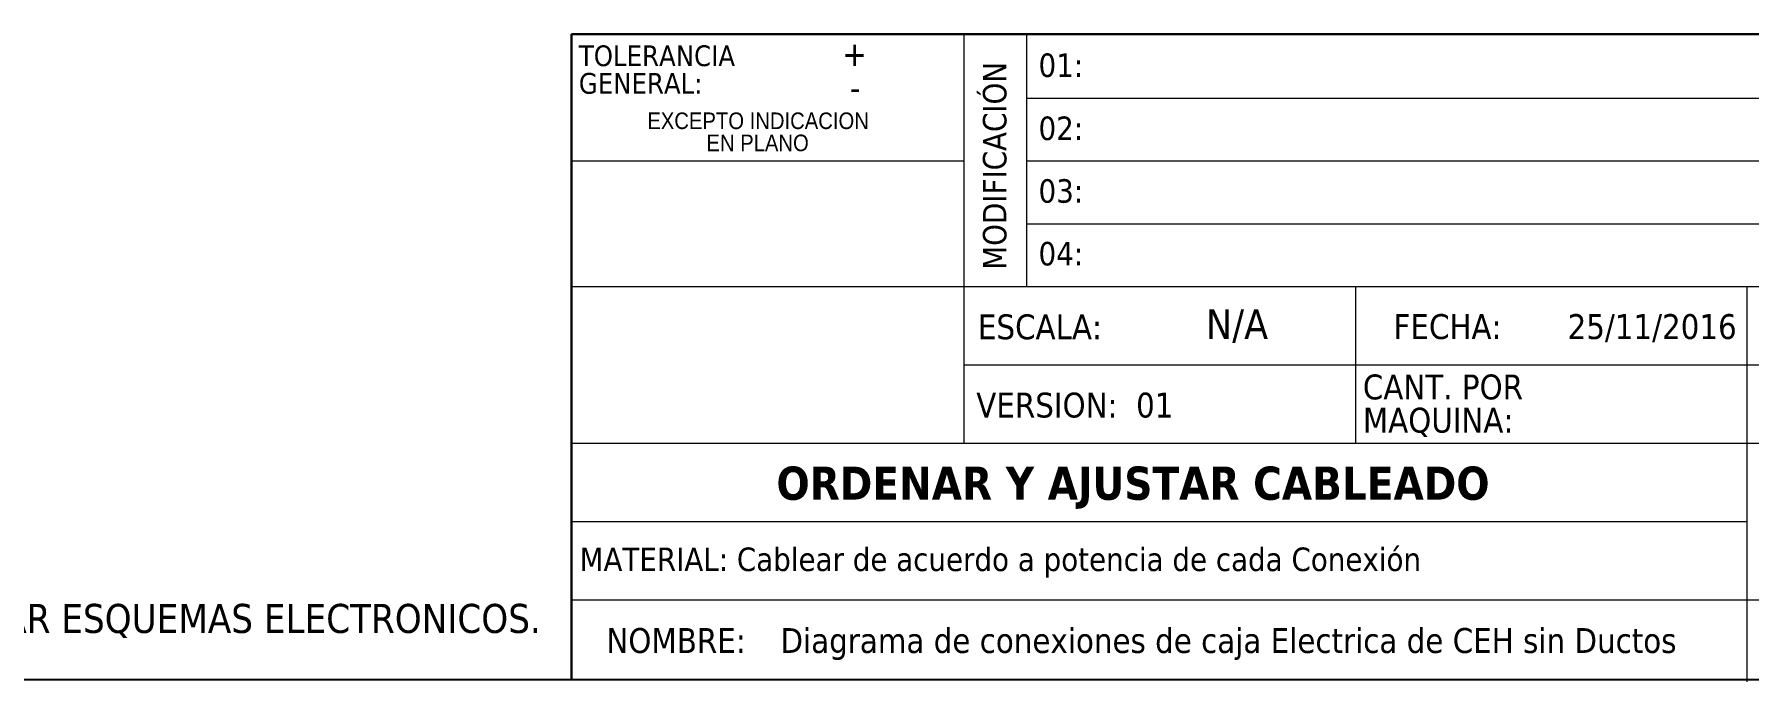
# Model space of a CAD drawing. Header units: inches. Extents: x 15 to 148, y 10 to 111.
# Drawn here: x 134.02 to 143.1, y 94.56 to 97.99 of the extents above; entities that cross this region are included whole.
import ezdxf

# ---------------------------------------------------------------- set-up
doc = ezdxf.new("R2010")
doc.units = ezdxf.units.IN
doc.header["$MEASUREMENT"] = 0
doc.linetypes.add('CENTERX2', pattern=[20.32, 12.7, -2.54, 2.54, -2.54])
doc.layers.add('CONTORNO', color=179, linetype='Continuous')
doc.styles.add('SLDTEXTSTYLE0', font='tahoma.ttf')
doc.styles.add('SLDTEXTSTYLE1', font='')
doc.styles.add('SLDTEXTSTYLE2', font='GOTHIC.TTF', dxfattribs={"width": 0.913})
doc.styles.get('SLDTEXTSTYLE1').set_extended_font_data('Tahoma', bold=True)

# ---------------------------------------------------------------- blocks, each defined once
blk = doc.blocks.new('SW_NOTE_0')
at = {"layer": 'CONTORNO', "color": 0, "attachment_point": 2, "style": 'SLDTEXTSTYLE2'}
for s, insert, char_height in [('EXCEPTO INDICACION', (7.57, 1.35), 1.0583), ('EN PLANO', (7.54, -0.06), 1.058)]:
    blk.add_mtext(s, dxfattribs=dict(at, insert=insert, char_height=char_height))
blk = doc.blocks.new('SW_NOTE_3')
at = {"color": 0, "linetype": 'Continuous', "lineweight": 0, "attachment_point": 1, "style": 'SLDTEXTSTYLE0'}
for s, insert, char_height in [('TOLERANCIA ', (0, 1.68), 1.3229), ('GENERAL:', (0, -0.08), 1.323)]:
    blk.add_mtext(s, dxfattribs=dict(at, insert=insert, char_height=char_height))
blk = doc.blocks.new('SW_NOTE_4')
at = {"color": 0, "linetype": 'Continuous', "lineweight": 0, "char_height": 1.587, "attachment_point": 1, "style": 'SLDTEXTSTYLE0'}
for s, insert in [('CANT. POR ', (0, 2.02)), ('MAQUINA:', (0, -0.1))]:
    blk.add_mtext(s, dxfattribs=dict(at, insert=insert))

msp = doc.modelspace()

# ---------------------------------------------------------------- linework, layer by layer
at = {"color": 7, "linetype": 'Continuous', "lineweight": 30}
for p, q in [((147.6602, 97.9912), (136.8667, 97.9912)), ((136.8667, 97.9912), (136.8667, 94.5738))]:
    msp.add_line(p, q, dxfattribs=at)
at = {"color": 7, "linetype": 'Continuous', "lineweight": 0}
for p, q in [((138.9452, 97.9912), (138.9452, 95.8246)), ((139.2772, 97.9912), (139.2772, 96.6546)), ((147.6602, 97.6506), (139.2772, 97.6506)), ((138.9452, 97.3186), (136.8667, 97.3186)), ((147.6602, 97.3186), (139.2772, 97.3186)), ((147.6602, 96.9866), (139.2772, 96.9866)), ((147.6602, 96.6546), (136.8702, 96.6546)), ((141.0202, 96.6546), (141.0202, 95.8246)), ((143.0953, 96.6546), (143.0953, 94.5628)), ((145.1702, 96.2396), (138.9452, 96.2396)), ((145.1702, 95.8246), (136.8698, 95.8246)), ((143.0953, 95.4096), (136.8698, 95.4096)), ((147.6602, 94.9946), (136.8698, 94.9946))]:
    msp.add_line(p, q, dxfattribs=at)
at = {"color": 7, "linetype": 'Continuous'}
msp.add_line((126.9102, 94.5738), (147.6602, 94.5738), dxfattribs=at)
at = {"color": 7, "linetype": 'CENTERX2', "lineweight": 0}
msp.add_line((136.8667, 94.5738), (147.6602, 94.5738), dxfattribs=at)

# ---------------------------------------------------------------- block references
at = {"color": 7, "linetype": 'Continuous', "lineweight": 0, "xscale": 0.083, "yscale": 0.083, "zscale": 0.083}
for name, p in [('SW_NOTE_3', (136.9055, 97.7931)), ('SW_NOTE_4', (141.0598, 96.0219))]:
    msp.add_blockref(name, p, dxfattribs=at)
at = {"layer": 'CONTORNO', "xscale": 0.083, "yscale": 0.083, "zscale": 0.083}
msp.add_blockref('SW_NOTE_0', (137.227, 97.4651), dxfattribs=at)

# ---------------------------------------------------------------- texts
at = {"color": 7, "linetype": 'Continuous', "lineweight": 0, "style": 'SLDTEXTSTYLE0'}
for s, insert, char_height, attachment_point in [('+ ', (138.432, 97.9544), 0.13176, 3), ('01:', (139.3414, 97.8899), 0.1245, 1), ('- ', (138.3974, 97.7749), 0.13176, 3), ('02:', (139.3414, 97.5558), 0.1245, 1), ('03:', (139.3414, 97.2238), 0.1245, 1), ('04:', (139.3414, 96.8918), 0.1245, 1), ('ESCALA:', (139.0202, 96.508), 0.13176, 1), ('\\pi-0.39529,l0.52705,t1.0541;FECHA:^I25/11/2016', (141.0907, 96.5093), 0.131763, 1), ('VERSION:  01', (139.0115, 96.0936), 0.131763, 1), ('MATERIAL: Cablear de acuerdo a potencia de cada Conexión', (136.9094, 95.2732), 0.1245, 1), ('\\pi-0.39529,l0.52705,t1.0541;NOMBRE:^IDiagrama de conexiones de caja Electrica de CEH sin Ductos', (136.9198, 94.8467), 0.131763, 1)]:
    msp.add_mtext(s, dxfattribs=dict(at, insert=insert, char_height=char_height, attachment_point=attachment_point))
at = {"color": 7, "linetype": 'Continuous', "lineweight": 0, "insert": (139.0466, 96.7442), "char_height": 0.1245, "attachment_point": 1, "rotation": 90, "style": 'SLDTEXTSTYLE0'}
msp.add_mtext('MODIFICACIÓN', dxfattribs=at)
at = {"layer": 'CONTORNO', "color": 7}
for s, insert, char_height, attachment_point, style in [('N/A', (140.3931, 96.535), 0.15812, 2, 'SLDTEXTSTYLE0'), ('ORDENAR Y AJUSTAR CABLEADO', (139.8419, 95.702), 0.175683, 2, 'SLDTEXTSTYLE1'), ('CABLEADO NO INCLUIDO EN ESTE PLANO, VERIFICAR ESQUEMAS ELECTRONICOS.', (136.7042, 94.9747), 0.153723, 3, 'SLDTEXTSTYLE0')]:
    msp.add_mtext(s, dxfattribs=dict(at, insert=insert, char_height=char_height, attachment_point=attachment_point, style=style))

doc.saveas('drawing.dxf')
